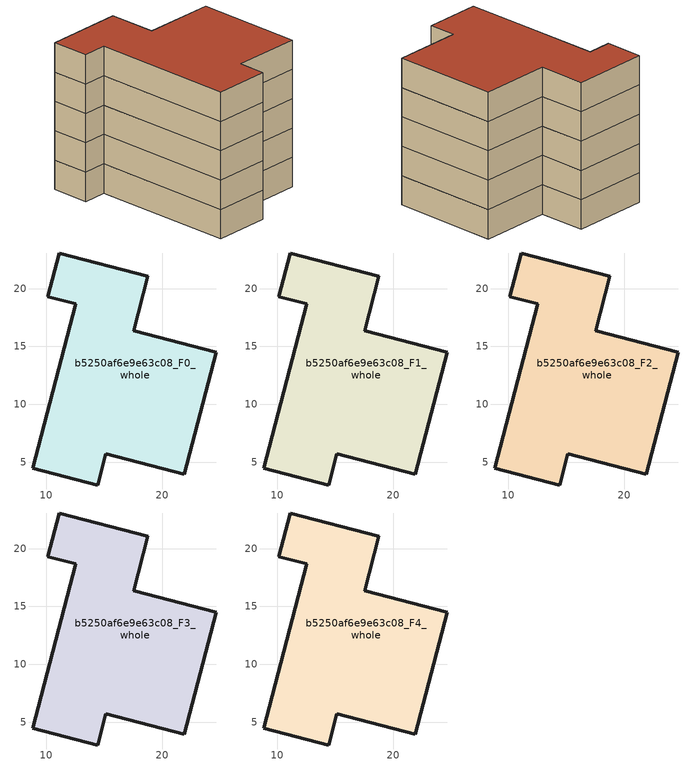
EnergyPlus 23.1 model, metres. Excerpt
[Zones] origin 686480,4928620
b5250af6e9e63c08_F0_whole
 floor ground (EU_floor_Construction): 18.75,21.07 17.53,16.36 24.65,14.5 21.9,3.95 15.12,5.73 14.42,3.03 8.82,4.49 12.52,18.68 10.09,19.31 11.08,23.07 z0
 wall outside (EU_wall_Construction): 11.08,23.07 10.09,19.31 12.52,18.68 8.82,4.49 14.42,3.03 15.12,5.73 21.9,3.95 24.65,14.5 17.53,16.36 18.75,21.07 11.08,23.07 z0:3
b5250af6e9e63c08_F1_whole
 floor to b5250af6e9e63c08_F0_whole (EU_floor_Construction): 18.75,21.07 17.53,16.36 24.65,14.5 21.9,3.95 15.12,5.73 14.42,3.03 8.82,4.49 12.52,18.68 10.09,19.31 11.08,23.07 z3
 wall outside (EU_wall_Construction): 11.08,23.07 10.09,19.31 12.52,18.68 8.82,4.49 14.42,3.03 15.12,5.73 21.9,3.95 24.65,14.5 17.53,16.36 18.75,21.07 11.08,23.07 z3:6
b5250af6e9e63c08_F2_whole
 floor to b5250af6e9e63c08_F1_whole (EU_floor_Construction): 18.75,21.07 17.53,16.36 24.65,14.5 21.9,3.95 15.12,5.73 14.42,3.03 8.82,4.49 12.52,18.68 10.09,19.31 11.08,23.07 z6
 wall outside (EU_wall_Construction): 11.08,23.07 10.09,19.31 12.52,18.68 8.82,4.49 14.42,3.03 15.12,5.73 21.9,3.95 24.65,14.5 17.53,16.36 18.75,21.07 11.08,23.07 z6:9
b5250af6e9e63c08_F3_whole
 floor to b5250af6e9e63c08_F2_whole (EU_floor_Construction): 18.75,21.07 17.53,16.36 24.65,14.5 21.9,3.95 15.12,5.73 14.42,3.03 8.82,4.49 12.52,18.68 10.09,19.31 11.08,23.07 z9
 wall outside (EU_wall_Construction): 11.08,23.07 10.09,19.31 12.52,18.68 8.82,4.49 14.42,3.03 15.12,5.73 21.9,3.95 24.65,14.5 17.53,16.36 18.75,21.07 11.08,23.07 z9:12
b5250af6e9e63c08_F4_whole
 floor to b5250af6e9e63c08_F3_whole (EU_floor_Construction): 18.75,21.07 17.53,16.36 24.65,14.5 21.9,3.95 15.12,5.73 14.42,3.03 8.82,4.49 12.52,18.68 10.09,19.31 11.08,23.07 z12
 wall outside (EU_wall_Construction): 11.08,23.07 10.09,19.31 12.52,18.68 8.82,4.49 14.42,3.03 15.12,5.73 21.9,3.95 24.65,14.5 17.53,16.36 18.75,21.07 11.08,23.07 z12:15
 roof outside (EU_roof_Construction): 21.9,3.95 24.65,14.5 17.53,16.36 18.75,21.07 11.08,23.07 10.09,19.31 12.52,18.68 8.82,4.49 14.42,3.03 15.12,5.73 z15
[Building]
EU S2 Campaign: North Axis=0; Terrain=City; Solar Distribution=FullExterior
[Site:Location]
Bologna: Latitude=44.5; Longitude=11.25; Time Zone=1; Elevation=37
[SizingPeriod:WeatherFileDays]
AnnualSizingPeriod: Begin Month=1; Begin Day of Month=1; End Month=12; End Day of Month=31; Day of Week for Start Day=Monday; Use Weather File Daylight Saving Period=No; Use Weather File Rain and Snow Indicators=No
[MATERIAL]
EU_InternalMass_Material: Roughness=MediumRough; Thickness=0.1; Conductivity=1; Density=1800; Specific Heat=900; Thermal Absorptance=0.9; Solar Absorptance=0.7; Visible Absorptance=0.7
[MATERIAL:NOMASS] Roughness=MediumRough; Thermal Absorptance=0.9; Solar Absorptance=0.7; Visible Absorptance=0.7
Name | Thermal Resistance
EU_wall_NoMass | 0.905828
EU_roof_NoMass | 0.37593
EU_floor_NoMass | 0.67114
[CONSTRUCTION]
EU_wall_Construction: EU_wall_NoMass
EU_roof_Construction: EU_roof_NoMass
EU_floor_Construction: EU_floor_NoMass
EU_InternalMass_Construction: EU_InternalMass_Material
[ZONE] Type=1; Multiplier=1; Ceiling Height=autocalculate; Floor Area=autocalculate; Part of Total Floor Area=Yes
Name | Volume
b5250af6e9e63c08_F0_whole | 575.055
b5250af6e9e63c08_F1_whole; b5250af6e9e63c08_F2_whole; b5250af6e9e63c08_F3_whole; b5250af6e9e63c08_F4_whole | 575.054
[INTERNALMASS] Construction=EU_InternalMass_Construction; Surface Area=191.685
Name | Zone or ZoneList
b5250af6e9e63c08_F0_whole_EU_InternalMass | b5250af6e9e63c08_F0_whole
b5250af6e9e63c08_F1_whole_EU_InternalMass | b5250af6e9e63c08_F1_whole
b5250af6e9e63c08_F2_whole_EU_InternalMass | b5250af6e9e63c08_F2_whole
b5250af6e9e63c08_F3_whole_EU_InternalMass | b5250af6e9e63c08_F3_whole
b5250af6e9e63c08_F4_whole_EU_InternalMass | b5250af6e9e63c08_F4_whole
[OTHEREQUIPMENT] Fuel Type=Electricity; Design Level Calculation Method=Watts/Area; Power per Zone Floor Area=1; Fraction Latent=0; Fraction Radiant=0; Fraction Lost=0; Carbon Dioxide Generation Rate=0; EndUse Subcategory=EU_Step8_InternalGains
Name | Zone or ZoneList or Space or SpaceList | Schedule
EU_Step8_InternalGain_b5250af6e9e63c08_F0_whole_f000 | b5250af6e9e63c08_F0_whole | EU_Step8_GainSchedule_b5250af6e9e63c08_F0_whole_f000
EU_Step8_InternalGain_b5250af6e9e63c08_F1_whole_f000 | b5250af6e9e63c08_F1_whole | EU_Step8_GainSchedule_b5250af6e9e63c08_F1_whole_f000
EU_Step8_InternalGain_b5250af6e9e63c08_F2_whole_f000 | b5250af6e9e63c08_F2_whole | EU_Step8_GainSchedule_b5250af6e9e63c08_F2_whole_f000
EU_Step8_InternalGain_b5250af6e9e63c08_F3_whole_f000 | b5250af6e9e63c08_F3_whole | EU_Step8_GainSchedule_b5250af6e9e63c08_F3_whole_f000
EU_Step8_InternalGain_b5250af6e9e63c08_F4_whole_f000 | b5250af6e9e63c08_F4_whole | EU_Step8_GainSchedule_b5250af6e9e63c08_F4_whole_f000
[ZONEVENTILATION:DESIGNFLOWRATE] Schedule=EU_AlwaysOn; Design Flow Rate Calculation Method=AirChanges/Hour; Air Changes per Hour=0.73129; Ventilation Type=Natural; Fan Pressure Rise=0; Fan Total Efficiency=1; Constant Term Coefficient=1; Temperature Term Coefficient=0; Velocity Term Coefficient=0; Velocity Squared Term Coefficient=0; Minimum Indoor Temperature=-100; Maximum Indoor Temperature=100; Delta Temperature=-100; Minimum Outdoor Temperature=-100; Maximum Outdoor Temperature=100; Maximum Wind Speed=40
Name | Zone or ZoneList or Space or SpaceList
EU_ConstantAir_b5250af6e9e63c08_F0_whole | b5250af6e9e63c08_F0_whole
EU_ConstantAir_b5250af6e9e63c08_F1_whole | b5250af6e9e63c08_F1_whole
EU_ConstantAir_b5250af6e9e63c08_F2_whole | b5250af6e9e63c08_F2_whole
EU_ConstantAir_b5250af6e9e63c08_F3_whole | b5250af6e9e63c08_F3_whole
EU_ConstantAir_b5250af6e9e63c08_F4_whole | b5250af6e9e63c08_F4_whole
[HVACTEMPLATE:THERMOSTAT] Constant Heating Setpoint=20; Constant Cooling Setpoint=50
EU_HeatOnly_b5250af6e9e63c08_F0_whole; EU_HeatOnly_b5250af6e9e63c08_F1_whole; EU_HeatOnly_b5250af6e9e63c08_F2_whole; EU_HeatOnly_b5250af6e9e63c08_F3_whole; EU_HeatOnly_b5250af6e9e63c08_F4_whole
[HVACTEMPLATE:ZONE:IDEALLOADSAIRSYSTEM] System Availability Schedule=EU_AlwaysOn; Maximum Heating Supply Air Temperature=50; Minimum Cooling Supply Air Temperature=13; Maximum Heating Supply Air Humidity Ratio=0.0156; Minimum Cooling Supply Air Humidity Ratio=0.0077; Heating Limit=NoLimit; Cooling Limit=NoLimit; Heating Availability Schedule=EU_AlwaysOn; Cooling Availability Schedule=EU_CoolingOff; Dehumidification Control Type=ConstantSensibleHeatRatio; Cooling Sensible Heat Ratio=0.7; Dehumidification Setpoint=60; Humidification Control Type=None; Humidification Setpoint=30; Outdoor Air Method=None; Outdoor Air Flow Rate per Person=0.00944; Outdoor Air Flow Rate per Zone Floor Area=0; Outdoor Air Flow Rate per Zone=0; Demand Controlled Ventilation Type=None; Outdoor Air Economizer Type=NoEconomizer; Heat Recovery Type=None; Sensible Heat Recovery Effectiveness=0.7; Latent Heat Recovery Effectiveness=0.65
Name | Template Thermostat
b5250af6e9e63c08_F0_whole | EU_HeatOnly_b5250af6e9e63c08_F0_whole
b5250af6e9e63c08_F1_whole | EU_HeatOnly_b5250af6e9e63c08_F1_whole
b5250af6e9e63c08_F2_whole | EU_HeatOnly_b5250af6e9e63c08_F2_whole
b5250af6e9e63c08_F3_whole | EU_HeatOnly_b5250af6e9e63c08_F3_whole
b5250af6e9e63c08_F4_whole | EU_HeatOnly_b5250af6e9e63c08_F4_whole
[SIZING:ZONE] Zone Cooling Design Supply Air Temperature Input Method=SupplyAirTemperature; Zone Cooling Design Supply Air Temperature=13; Zone Heating Design Supply Air Temperature Input Method=SupplyAirTemperature; Zone Heating Design Supply Air Temperature=50; Zone Cooling Design Supply Air Humidity Ratio=0.008; Zone Heating Design Supply Air Humidity Ratio=0.008; Cooling Design Air Flow Method=DesignDay; Cooling Design Air Flow Rate=0; Cooling Minimum Air Flow per Zone Floor Area=0.000762; Cooling Minimum Air Flow=0; Cooling Minimum Air Flow Fraction=0.2; Heating Design Air Flow Method=DesignDay; Heating Design Air Flow Rate=0; Heating Maximum Air Flow per Zone Floor Area=0.002032; Heating Maximum Air Flow=0.141576; Heating Maximum Air Flow Fraction=0.3; Account for Dedicated Outdoor Air System=No; Dedicated Outdoor Air System Control Strategy=NeutralSupplyAir; Dedicated Outdoor Air Low Setpoint Temperature for Design=autosize; Dedicated Outdoor Air High Setpoint Temperature for Design=autosize; Zone Load Sizing Method=Sensible Load Only No Latent Load; Zone Latent Cooling Design Supply Air Humidity Ratio Input Method=HumidityRatioDifference; Zone Cooling Design Supply Air Humidity Ratio Difference=0.005; Zone Latent Heating Design Supply Air Humidity Ratio Input Method=HumidityRatioDifference; Zone Humidification Design Supply Air Humidity Ratio Difference=0.005
b5250af6e9e63c08_F0_whole; b5250af6e9e63c08_F1_whole; b5250af6e9e63c08_F2_whole; b5250af6e9e63c08_F3_whole; b5250af6e9e63c08_F4_whole
[SCHEDULE:CONSTANT]
Name | Hourly Value
EU_AlwaysOn | 1
EU_CoolingOff | 0
[SCHEDULE:FILE] Column Number=1; Rows to Skip at Top=0; Number of Hours of Data=8760; Column Separator=Comma; Interpolate to Timestep=No; Minutes per Item=60; Adjust Schedule for Daylight Savings=Yes
Name | File
EU_Step8_GainSchedule_b5250af6e9e63c08_F0_whole_f000 | ../../schedules/b5250af6e9e63c08/b5250af6e9e63c08_F0_whole_f000_gain.csv
EU_Step8_GainSchedule_b5250af6e9e63c08_F1_whole_f000 | ../../schedules/b5250af6e9e63c08/b5250af6e9e63c08_F1_whole_f000_gain.csv
EU_Step8_GainSchedule_b5250af6e9e63c08_F2_whole_f000 | ../../schedules/b5250af6e9e63c08/b5250af6e9e63c08_F2_whole_f000_gain.csv
EU_Step8_GainSchedule_b5250af6e9e63c08_F3_whole_f000 | ../../schedules/b5250af6e9e63c08/b5250af6e9e63c08_F3_whole_f000_gain.csv
EU_Step8_GainSchedule_b5250af6e9e63c08_F4_whole_f000 | ../../schedules/b5250af6e9e63c08/b5250af6e9e63c08_F4_whole_f000_gain.csv
